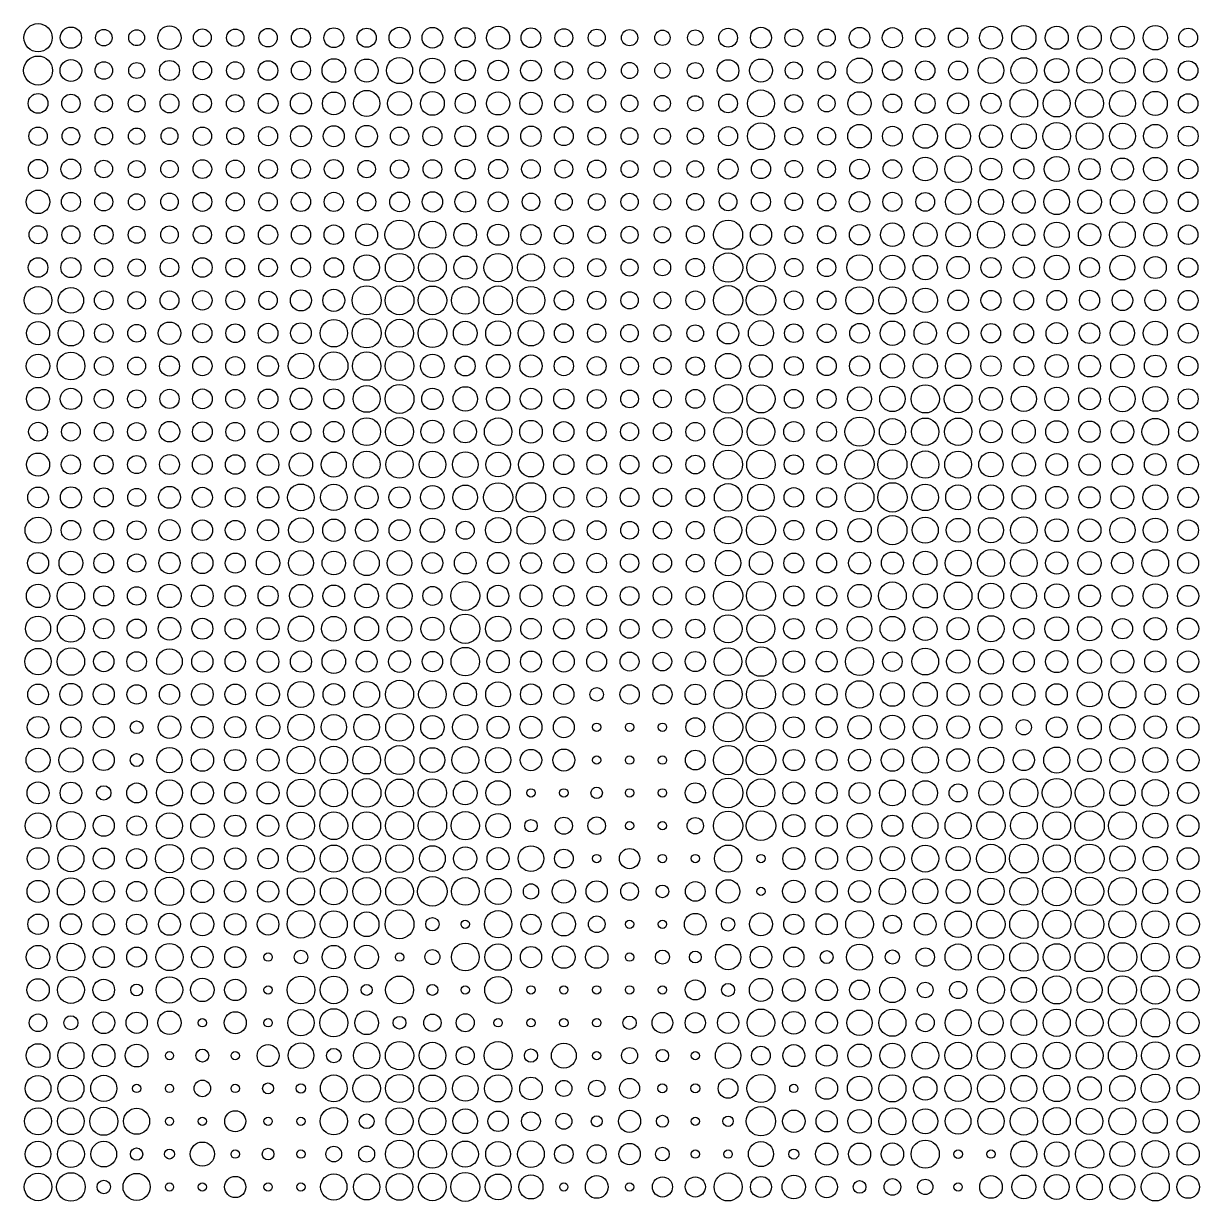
# Model space of a CAD drawing. Header units: millimetres. Extents: x 0 to 15650, y 0 to 8040.
# Drawn here: x 9771 to 11757, y 4051 to 6040 of the extents above; entities that cross this region are included whole.
import ezdxf

# ---------------------------------------------------------------- set-up
doc = ezdxf.new("R2010")
doc.units = ezdxf.units.MM
doc.layers.add('Default', color=7, linetype='Continuous', true_color=0x000000)

msp = doc.modelspace()

# ---------------------------------------------------------------- linework, layer by layer
at = {"layer": 'Default', "color": 0}
for centre, radius in [((9795.1, 6016.1), 23.9), ((9850.6, 6016.1), 17.9), ((9906.1, 6016.1), 13.9), ((9961.6, 6016.1), 13.4), ((10017.1, 6016.1), 19.8), ((10072.6, 6016.1), 15), ((10128.1, 6016.1), 14.6), ((10183.6, 6016.1), 15.6), ((10239.1, 6016.1), 16.1), ((10294.6, 6016.1), 16.7), ((10350.1, 6016.1), 16.1), ((10405.6, 6016.1), 17.7), ((10461.1, 6016.1), 17.5), ((10516.6, 6016.1), 16.8), ((10572.1, 6016.1), 19.4), ((10627.6, 6016.1), 16.7), ((10683.1, 6016.1), 15.2), ((10738.6, 6016.1), 14.4), ((10794.1, 6016.1), 13.7), ((10849.6, 6016.1), 12.9), ((10905.1, 6016.1), 13.1), ((10960.5, 6016.1), 15.9), ((11016, 6016.1), 17.7), ((11071.5, 6016.1), 15), ((11127, 6016.1), 14.6), ((11182.5, 6016.1), 17.4), ((11238, 6016.1), 17), ((11293.5, 6016.1), 16), ((11349, 6016.1), 16.3), ((11404.5, 6016.1), 19.4), ((11460, 6016.1), 20.5), ((11515.5, 6016.1), 19.5), ((11571, 6016.1), 19.8), ((11626.5, 6016.1), 19.6), ((11682, 6016.1), 20.6), ((11737.5, 6016.1), 16), ((9795.1, 5960.7), 24.5), ((9850.6, 5960.7), 18.4), ((9906.1, 5960.7), 14.8), ((9961.6, 5960.7), 13.4), ((10017.1, 5960.7), 16.9), ((10072.6, 5960.7), 15.5), ((10128.1, 5960.7), 14.7), ((10183.6, 5960.7), 16.5), ((10239.1, 5960.7), 16), ((10294.6, 5960.7), 19.9), ((10350.1, 5960.7), 19.4), ((10405.6, 5960.7), 22.1), ((10461.1, 5960.7), 21), ((10516.6, 5960.7), 17.1), ((10572.1, 5960.7), 17.3), ((10627.6, 5960.7), 17.5), ((10683.1, 5960.7), 15.1), ((10738.6, 5960.7), 14.6), ((10794.1, 5960.7), 13.7), ((10849.6, 5960.7), 12.9), ((10905.1, 5960.7), 13.5), ((10960.5, 5960.7), 18.2), ((11016, 5960.7), 19.4), ((11071.5, 5960.7), 14.6), ((11127, 5960.7), 14.7), ((11182.5, 5960.7), 21.1), ((11238, 5960.7), 16.5), ((11293.5, 5960.7), 16.3), ((11349, 5960.7), 16), ((11404.5, 5960.7), 21.8), ((11460, 5960.7), 21.7), ((11515.5, 5960.7), 20.4), ((11571, 5960.7), 21.3), ((11626.5, 5960.7), 21.4), ((11682, 5960.7), 19.5), ((11737.5, 5960.7), 16.4), ((11016, 5905.2), 22.7), ((11460, 5905.2), 23.3), ((11515.5, 5905.2), 22.9), ((11571, 5905.2), 23.5), ((9795.1, 5905.2), 16.7), ((9850.6, 5905.2), 15.6), ((9906.1, 5905.2), 14.6), ((9961.6, 5905.2), 14.3), ((10017.1, 5905.2), 16), ((10072.6, 5905.2), 15.4), ((10128.1, 5905.2), 14.8), ((10183.6, 5905.2), 16.8), ((10239.1, 5905.2), 17.8), ((10294.6, 5905.2), 19.2), ((10350.1, 5905.2), 22), ((10405.6, 5905.2), 20.1), ((10461.1, 5905.2), 20.1), ((10516.6, 5905.2), 17), ((10572.1, 5905.2), 19.6), ((10627.6, 5905.2), 18.9), ((10683.1, 5905.2), 15.4), ((10738.6, 5905.2), 15), ((10794.1, 5905.2), 14.1), ((10849.6, 5905.2), 13.4), ((10905.1, 5905.2), 13), ((10960.5, 5905.2), 15.8), ((11071.5, 5905.2), 15), ((11127, 5905.2), 14.3), ((11182.5, 5905.2), 19.7), ((11238, 5905.2), 15.8), ((11293.5, 5905.2), 16.7), ((11349, 5905.2), 17.7), ((11404.5, 5905.2), 17), ((11626.5, 5905.2), 21.9), ((11682, 5905.2), 20.3), ((11737.5, 5905.2), 16.4), ((10350.1, 5849.8), 18.2), ((11016, 5849.8), 22.7), ((11182.5, 5849.8), 19.9), ((11293.5, 5849.8), 20.4), ((11349, 5849.8), 21), ((11404.5, 5849.8), 19.2), ((11460, 5849.8), 21), ((11515.5, 5849.8), 23.2), ((11571, 5849.8), 22.6), ((11626.5, 5849.8), 21.9), ((11682, 5849.8), 20), ((9795.1, 5849.8), 15.5), ((9850.6, 5849.8), 14.8), ((9906.1, 5849.8), 14.8), ((9961.6, 5849.8), 13.8), ((10017.1, 5849.8), 14.2), ((10072.6, 5849.8), 15.5), ((10128.1, 5849.8), 14.4), ((10183.6, 5849.8), 16.1), ((10239.1, 5849.8), 17.7), ((10294.6, 5849.8), 17.7), ((10405.6, 5849.8), 15.5), ((10461.1, 5849.8), 16.1), ((10516.6, 5849.8), 17.5), ((10572.1, 5849.8), 17.2), ((10627.6, 5849.8), 17.2), ((10683.1, 5849.8), 15.9), ((10738.6, 5849.8), 14.9), ((10794.1, 5849.8), 14.2), ((10849.6, 5849.8), 13.5), ((10905.1, 5849.8), 13.6), ((10960.5, 5849.8), 16.1), ((11071.5, 5849.8), 15), ((11127, 5849.8), 15), ((11238, 5849.8), 16.7), ((11737.5, 5849.8), 16.9), ((9795.1, 5794.3), 16.2), ((9850.6, 5794.3), 16.8), ((9906.1, 5794.3), 14.8), ((9961.6, 5794.3), 14.3), ((10017.1, 5794.3), 14.7), ((10072.6, 5794.3), 15.8), ((10128.1, 5794.3), 15.2), ((10183.6, 5794.3), 15.9), ((10239.1, 5794.3), 15.9), ((10294.6, 5794.3), 16), ((10350.1, 5794.3), 14.7), ((10405.6, 5794.3), 15.5), ((10461.1, 5794.3), 15.8), ((10516.6, 5794.3), 16.6), ((10572.1, 5794.3), 16.2), ((10627.6, 5794.3), 15.8), ((10683.1, 5794.3), 15.1), ((10738.6, 5794.3), 15.3), ((10794.1, 5794.3), 14.3), ((10849.6, 5794.3), 13.9), ((10905.1, 5794.3), 14), ((10960.5, 5794.3), 16.8), ((11016, 5794.3), 16.2), ((11071.5, 5794.3), 14.7), ((11127, 5794.3), 14.8), ((11182.5, 5794.3), 16.6), ((11238, 5794.3), 15.7), ((11293.5, 5794.3), 20), ((11349, 5794.3), 22.5), ((11404.5, 5794.3), 18.4), ((11460, 5794.3), 17), ((11515.5, 5794.3), 21.1), ((11571, 5794.3), 17.9), ((11626.5, 5794.3), 18.5), ((11682, 5794.3), 19.7), ((11737.5, 5794.3), 16.5), ((9795.1, 5738.9), 19.9), ((9850.6, 5738.9), 16.1), ((9906.1, 5738.9), 15.3), ((9961.6, 5738.9), 13.8), ((10017.1, 5738.9), 14.8), ((10072.6, 5738.9), 16), ((10128.1, 5738.9), 15.3), ((10183.6, 5738.9), 15.4), ((10239.1, 5738.9), 16.3), ((10294.6, 5738.9), 16.2), ((10350.1, 5738.9), 15.3), ((10405.6, 5738.9), 16.6), ((10461.1, 5738.9), 17.2), ((10516.6, 5738.9), 17.4), ((10572.1, 5738.9), 16.7), ((10627.6, 5738.9), 14.8), ((10683.1, 5738.9), 14.3), ((10738.6, 5738.9), 14.1), ((10794.1, 5738.9), 14.6), ((10849.6, 5738.9), 14), ((10905.1, 5738.9), 14.3), ((10960.5, 5738.9), 15), ((11016, 5738.9), 16.1), ((11071.5, 5738.9), 14.8), ((11127, 5738.9), 15.2), ((11182.5, 5738.9), 17.3), ((11238, 5738.9), 16.2), ((11293.5, 5738.9), 15.8), ((11349, 5738.9), 21.3), ((11404.5, 5738.9), 21.1), ((11460, 5738.9), 19.2), ((11515.5, 5738.9), 21.5), ((11571, 5738.9), 19.9), ((11626.5, 5738.9), 20.3), ((11682, 5738.9), 19.3), ((11737.5, 5738.9), 16.5), ((9795.1, 5683.4), 15.2), ((9850.6, 5683.4), 15.3), ((9906.1, 5683.4), 15.7), ((9961.6, 5683.4), 14.3), ((10017.1, 5683.4), 14.8), ((10072.6, 5683.4), 15.3), ((10128.1, 5683.4), 15), ((10183.6, 5683.4), 16.3), ((10239.1, 5683.4), 16.2), ((10294.6, 5683.4), 16.5), ((10350.1, 5683.4), 18.5), ((10405.6, 5683.4), 24.6), ((10461.1, 5683.4), 22.7), ((10516.6, 5683.4), 19.1), ((10572.1, 5683.4), 17.8), ((10627.6, 5683.4), 17.1), ((10683.1, 5683.4), 15.9), ((10738.6, 5683.4), 14.7), ((10794.1, 5683.4), 14.3), ((10849.6, 5683.4), 13.8), ((10905.1, 5683.4), 15.1), ((10960.5, 5683.4), 24.6), ((11016, 5683.4), 17.9), ((11071.5, 5683.4), 15), ((11127, 5683.4), 15.3), ((11182.5, 5683.4), 17.2), ((11238, 5683.4), 19.9), ((11293.5, 5683.4), 19.9), ((11349, 5683.4), 20.5), ((11404.5, 5683.4), 22.7), ((11460, 5683.4), 18.4), ((11515.5, 5683.4), 21.3), ((11571, 5683.4), 18.8), ((11626.5, 5683.4), 21.7), ((11682, 5683.4), 19.3), ((11737.5, 5683.4), 16.5), ((10350.1, 5628), 21.6), ((10405.6, 5628), 23.9), ((10461.1, 5628), 23.5), ((10572.1, 5628), 23.9), ((10627.6, 5628), 22.9), ((10960.5, 5628), 24.7), ((11016, 5628), 23.9), ((11182.5, 5628), 21.6), ((11626.5, 5628), 21), ((9795.1, 5628), 16.5), ((9850.6, 5628), 17), ((9906.1, 5628), 15.3), ((9961.6, 5628), 14.6), ((10017.1, 5628), 15.6), ((10072.6, 5628), 16.5), ((10128.1, 5628), 15.8), ((10183.6, 5628), 15.7), ((10239.1, 5628), 16), ((10294.6, 5628), 16.5), ((10516.6, 5628), 19.4), ((10683.1, 5628), 16.2), ((10738.6, 5628), 15.2), ((10794.1, 5628), 14.4), ((10849.6, 5628), 13.9), ((10905.1, 5628), 15.5), ((11071.5, 5628), 15.5), ((11127, 5628), 15.3), ((11238, 5628), 20.8), ((11293.5, 5628), 20.6), ((11349, 5628), 18.8), ((11404.5, 5628), 17), ((11460, 5628), 17.9), ((11515.5, 5628), 20.9), ((11571, 5628), 16.7), ((11682, 5628), 18.6), ((11737.5, 5628), 16.4), ((9795.1, 5572.6), 23.2), ((9850.6, 5572.6), 21.5), ((10239.1, 5572.6), 17.8), ((10294.6, 5572.6), 18.6), ((10350.1, 5572.6), 24.6), ((10405.6, 5572.6), 24.4), ((10461.1, 5572.6), 24.2), ((10516.6, 5572.6), 23.2), ((10572.1, 5572.6), 24.4), ((10627.6, 5572.6), 23.5), ((10960.5, 5572.6), 24.8), ((11016, 5572.6), 24.9), ((11182.5, 5572.6), 23), ((11238, 5572.6), 23), ((11293.5, 5572.6), 20.6), ((11349, 5572.6), 17.3), ((11404.5, 5572.6), 16.9), ((11515.5, 5572.6), 16.7), ((11571, 5572.6), 17), ((11626.5, 5572.6), 17.4), ((11682, 5572.6), 17.4), ((9906.1, 5572.6), 15.8), ((9961.6, 5572.6), 14.8), ((10017.1, 5572.6), 15.9), ((10072.6, 5572.6), 16.4), ((10128.1, 5572.6), 15.8), ((10183.6, 5572.6), 15.5), ((10683.1, 5572.6), 16.2), ((10738.6, 5572.6), 15.3), ((10794.1, 5572.6), 14.6), ((10849.6, 5572.6), 14.2), ((10905.1, 5572.6), 15.8), ((11071.5, 5572.6), 15.8), ((11127, 5572.6), 15.6), ((11460, 5572.6), 16.5), ((11737.5, 5572.6), 16.7), ((9795.1, 5517.1), 19.5), ((9850.6, 5517.1), 21.5), ((9906.1, 5517.1), 15.6), ((9961.6, 5517.1), 14.9), ((10017.1, 5517.1), 18.9), ((10072.6, 5517.1), 16.2), ((10128.1, 5517.1), 15.8), ((10183.6, 5517.1), 16.7), ((10239.1, 5517.1), 17.5), ((10294.6, 5517.1), 23.2), ((10350.1, 5517.1), 24.7), ((10405.6, 5517.1), 23.5), ((10461.1, 5517.1), 24.2), ((10516.6, 5517.1), 20.1), ((10572.1, 5517.1), 21), ((10627.6, 5517.1), 21.5), ((10683.1, 5517.1), 15.9), ((10738.6, 5517.1), 15.4), ((10794.1, 5517.1), 14.8), ((10849.6, 5517.1), 14.4), ((10905.1, 5517.1), 14.1), ((10960.5, 5517.1), 18.1), ((11016, 5517.1), 21.2), ((11071.5, 5517.1), 15.7), ((11127, 5517.1), 15.8), ((11182.5, 5517.1), 16.6), ((11238, 5517.1), 20.6), ((11293.5, 5517.1), 19), ((11349, 5517.1), 17.7), ((11404.5, 5517.1), 16.3), ((11460, 5517.1), 16.4), ((11515.5, 5517.1), 18), ((11571, 5517.1), 17.4), ((11626.5, 5517.1), 20.5), ((11682, 5517.1), 20.3), ((11737.5, 5517.1), 16.7), ((9795.1, 5461.7), 19.8), ((9850.6, 5461.7), 23.4), ((9906.1, 5461.7), 15.8), ((9961.6, 5461.7), 15), ((10017.1, 5461.7), 16.9), ((10072.6, 5461.7), 16.3), ((10128.1, 5461.7), 15.9), ((10183.6, 5461.7), 17.4), ((10239.1, 5461.7), 21.5), ((10294.6, 5461.7), 23.9), ((10350.1, 5461.7), 24.1), ((10405.6, 5461.7), 24.3), ((10461.1, 5461.7), 20), ((10516.6, 5461.7), 16.8), ((10572.1, 5461.7), 19.6), ((10627.6, 5461.7), 18.9), ((10683.1, 5461.7), 16.3), ((10738.6, 5461.7), 15.9), ((10794.1, 5461.7), 15), ((10849.6, 5461.7), 14.6), ((10905.1, 5461.7), 15.5), ((10960.5, 5461.7), 21.3), ((11016, 5461.7), 19.1), ((11071.5, 5461.7), 16), ((11127, 5461.7), 16.2), ((11182.5, 5461.7), 17), ((11238, 5461.7), 20.3), ((11293.5, 5461.7), 20.4), ((11349, 5461.7), 21.3), ((11404.5, 5461.7), 17.2), ((11460, 5461.7), 16.6), ((11515.5, 5461.7), 19.4), ((11571, 5461.7), 18.4), ((11626.5, 5461.7), 19.8), ((11682, 5461.7), 18.4), ((11737.5, 5461.7), 16.5), ((10405.6, 5406.2), 24.4), ((10960.5, 5406.2), 24.2), ((9795.1, 5406.2), 19.4), ((9850.6, 5406.2), 18), ((9906.1, 5406.2), 16), ((9961.6, 5406.2), 15.2), ((10017.1, 5406.2), 16.2), ((10072.6, 5406.2), 16.7), ((10128.1, 5406.2), 16), ((10183.6, 5406.2), 16.6), ((10239.1, 5406.2), 18.2), ((10294.6, 5406.2), 17), ((10350.1, 5406.2), 22.7), ((10461.1, 5406.2), 18.1), ((10516.6, 5406.2), 20.6), ((10572.1, 5406.2), 19.4), ((10627.6, 5406.2), 18), ((10683.1, 5406.2), 17), ((10738.6, 5406.2), 15.8), ((10794.1, 5406.2), 15), ((10849.6, 5406.2), 14.9), ((10905.1, 5406.2), 15.9), ((11016, 5406.2), 23.8), ((11071.5, 5406.2), 15.9), ((11127, 5406.2), 16), ((11182.5, 5406.2), 20.1), ((11238, 5406.2), 21.5), ((11293.5, 5406.2), 23.8), ((11349, 5406.2), 23.4), ((11404.5, 5406.2), 19.5), ((11460, 5406.2), 21.2), ((11515.5, 5406.2), 19.8), ((11571, 5406.2), 18.4), ((11626.5, 5406.2), 21.6), ((11682, 5406.2), 21), ((11737.5, 5406.2), 16.9), ((10350.1, 5350.8), 23.4), ((10405.6, 5350.8), 23.7), ((10572.1, 5350.8), 23.2), ((10960.5, 5350.8), 23.8), ((11016, 5350.8), 23.2), ((11182.5, 5350.8), 24.6), ((11238, 5350.8), 22), ((11293.5, 5350.8), 23.1), ((11349, 5350.8), 23.1), ((11682, 5350.8), 22.5), ((9795.1, 5350.8), 15.9), ((9850.6, 5350.8), 15.8), ((9906.1, 5350.8), 15.8), ((9961.6, 5350.8), 15.3), ((10017.1, 5350.8), 17.3), ((10072.6, 5350.8), 16.7), ((10128.1, 5350.8), 15.8), ((10183.6, 5350.8), 17.2), ((10239.1, 5350.8), 16.8), ((10294.6, 5350.8), 17.4), ((10461.1, 5350.8), 19.3), ((10516.6, 5350.8), 18.9), ((10627.6, 5350.8), 19.1), ((10683.1, 5350.8), 17), ((10738.6, 5350.8), 16), ((10794.1, 5350.8), 15.3), ((10849.6, 5350.8), 15.2), ((10905.1, 5350.8), 15.8), ((11071.5, 5350.8), 17.1), ((11127, 5350.8), 16.6), ((11404.5, 5350.8), 18.7), ((11460, 5350.8), 19.4), ((11515.5, 5350.8), 18.6), ((11571, 5350.8), 17.9), ((11626.5, 5350.8), 19), ((11737.5, 5350.8), 16.2), ((9795.1, 5295.3), 19.5), ((9850.6, 5295.3), 16.2), ((9906.1, 5295.3), 15.8), ((10017.1, 5295.3), 16.8), ((10072.6, 5295.3), 16.8), ((10128.1, 5295.3), 16.5), ((10183.6, 5295.3), 18.2), ((10239.1, 5295.3), 19.7), ((10294.6, 5295.3), 21.1), ((10350.1, 5295.3), 22.7), ((10405.6, 5295.3), 23), ((10461.1, 5295.3), 22.5), ((10516.6, 5295.3), 21.6), ((10572.1, 5295.3), 20.8), ((10627.6, 5295.3), 20.9), ((10683.1, 5295.3), 17), ((10738.6, 5295.3), 16.7), ((10794.1, 5295.3), 15.7), ((10905.1, 5295.3), 15.8), ((10960.5, 5295.3), 24.4), ((11016, 5295.3), 24.1), ((11071.5, 5295.3), 16.3), ((11127, 5295.3), 16.5), ((11182.5, 5295.3), 24.6), ((11238, 5295.3), 24.6), ((11293.5, 5295.3), 23), ((11349, 5295.3), 22.7), ((11404.5, 5295.3), 20.7), ((11460, 5295.3), 19.7), ((11515.5, 5295.3), 18.4), ((11571, 5295.3), 18), ((11626.5, 5295.3), 17.4), ((11682, 5295.3), 18.4), ((11737.5, 5295.3), 17.4), ((9961.6, 5295.3), 15.3), ((10849.6, 5295.3), 15.1), ((9795.1, 5239.9), 17.4), ((9850.6, 5239.9), 17.8), ((9906.1, 5239.9), 16.1), ((9961.6, 5239.9), 15.1), ((10017.1, 5239.9), 18.5), ((10072.6, 5239.9), 17), ((10128.1, 5239.9), 16.5), ((10183.6, 5239.9), 17.9), ((10239.1, 5239.9), 22.5), ((10294.6, 5239.9), 22.3), ((10350.1, 5239.9), 19.3), ((10405.6, 5239.9), 17.8), ((10461.1, 5239.9), 20), ((10516.6, 5239.9), 20.8), ((10572.1, 5239.9), 24.6), ((10627.6, 5239.9), 24.8), ((10683.1, 5239.9), 17.1), ((10738.6, 5239.9), 16.5), ((10794.1, 5239.9), 15.7), ((10849.6, 5239.9), 15.5), ((10905.1, 5239.9), 15.5), ((10960.5, 5239.9), 23.2), ((11016, 5239.9), 22.4), ((11071.5, 5239.9), 16.5), ((11127, 5239.9), 16.7), ((11182.5, 5239.9), 24.4), ((11238, 5239.9), 24.8), ((11293.5, 5239.9), 22.4), ((11349, 5239.9), 21), ((11404.5, 5239.9), 20.9), ((11460, 5239.9), 19.9), ((11515.5, 5239.9), 18.6), ((11571, 5239.9), 17.9), ((11626.5, 5239.9), 19.2), ((11682, 5239.9), 20.9), ((11737.5, 5239.9), 17.2), ((9795.1, 5184.4), 22), ((9850.6, 5184.4), 16.5), ((9906.1, 5184.4), 16.5), ((9961.6, 5184.4), 15.9), ((10017.1, 5184.4), 17.9), ((10072.6, 5184.4), 17.3), ((10128.1, 5184.4), 16.7), ((10183.6, 5184.4), 17.7), ((10239.1, 5184.4), 20.8), ((10294.6, 5184.4), 18.8), ((10350.1, 5184.4), 18.8), ((10405.6, 5184.4), 17.7), ((10461.1, 5184.4), 20.4), ((10516.6, 5184.4), 15.2), ((10572.1, 5184.4), 21.3), ((10627.6, 5184.4), 23.6), ((10683.1, 5184.4), 17.4), ((10738.6, 5184.4), 16), ((10794.1, 5184.4), 15), ((10849.6, 5184.4), 15.1), ((10905.1, 5184.4), 14.9), ((10960.5, 5184.4), 23), ((11016, 5184.4), 24.4), ((11071.5, 5184.4), 16.7), ((11127, 5184.4), 16.8), ((11182.5, 5184.4), 19.8), ((11238, 5184.4), 24.6), ((11293.5, 5184.4), 22), ((11349, 5184.4), 20), ((11404.5, 5184.4), 21.2), ((11460, 5184.4), 22.5), ((11515.5, 5184.4), 19.3), ((11571, 5184.4), 19.2), ((11626.5, 5184.4), 21.3), ((11682, 5184.4), 20.5), ((11737.5, 5184.4), 17.5), ((9795.1, 5129), 17.8), ((9850.6, 5129), 20.1), ((9906.1, 5129), 16.7), ((9961.6, 5129), 15.3), ((10017.1, 5129), 18), ((10072.6, 5129), 17.8), ((10128.1, 5129), 16.9), ((10183.6, 5129), 19.8), ((10239.1, 5129), 21), ((10294.6, 5129), 19.8), ((10350.1, 5129), 21.3), ((10405.6, 5129), 20.9), ((10461.1, 5129), 17.6), ((10516.6, 5129), 18.4), ((10572.1, 5129), 17.9), ((10627.6, 5129), 17.5), ((10683.1, 5129), 16.7), ((10738.6, 5129), 16.5), ((10794.1, 5129), 15.5), ((10849.6, 5129), 15.5), ((10905.1, 5129), 14.9), ((10960.5, 5129), 21.4), ((11016, 5129), 19.6), ((11071.5, 5129), 16.8), ((11127, 5129), 16.8), ((11182.5, 5129), 18.4), ((11238, 5129), 18.6), ((11293.5, 5129), 19.8), ((11349, 5129), 21.8), ((11404.5, 5129), 22.7), ((11460, 5129), 22.6), ((11515.5, 5129), 18.7), ((11571, 5129), 19.6), ((11626.5, 5129), 18.2), ((11682, 5129), 22.5), ((11737.5, 5129), 17.7), ((9795.1, 5073.5), 19.7), ((9850.6, 5073.5), 23.2), ((10017.1, 5073.5), 19.8), ((10239.1, 5073.5), 19.4), ((10350.1, 5073.5), 20), ((10405.6, 5073.5), 21.1), ((10516.6, 5073.5), 24.4), ((10627.6, 5073.5), 18.5), ((10960.5, 5073.5), 24.7), ((11016, 5073.5), 24.4), ((11182.5, 5073.5), 19.5), ((11238, 5073.5), 23.5), ((11293.5, 5073.5), 20.3), ((11349, 5073.5), 23.4), ((11404.5, 5073.5), 21.3), ((11460, 5073.5), 21.3), ((11515.5, 5073.5), 20.2), ((11682, 5073.5), 20.5), ((9906.1, 5073.5), 17), ((9961.6, 5073.5), 15.5), ((10072.6, 5073.5), 18.3), ((10128.1, 5073.5), 17.2), ((10183.6, 5073.5), 17), ((10294.6, 5073.5), 18.3), ((10461.1, 5073.5), 16), ((10572.1, 5073.5), 18.1), ((10683.1, 5073.5), 17.4), ((10738.6, 5073.5), 16.4), ((10794.1, 5073.5), 15.8), ((10849.6, 5073.5), 15.6), ((10905.1, 5073.5), 15.6), ((11071.5, 5073.5), 17), ((11127, 5073.5), 16.9), ((11571, 5073.5), 18.4), ((11626.5, 5073.5), 17.5), ((11737.5, 5073.5), 17.8), ((9795.1, 5018.1), 21.3), ((9850.6, 5018.1), 22.9), ((9906.1, 5018.1), 17.1), ((9961.6, 5018.1), 16.2), ((10017.1, 5018.1), 19.1), ((10072.6, 5018.1), 17.7), ((10128.1, 5018.1), 17.2), ((10183.6, 5018.1), 18.5), ((10239.1, 5018.1), 21.4), ((10294.6, 5018.1), 20.8), ((10350.1, 5018.1), 20.2), ((10405.6, 5018.1), 20.9), ((10461.1, 5018.1), 19.6), ((10516.6, 5018.1), 24.7), ((10572.1, 5018.1), 21.3), ((10627.6, 5018.1), 17.4), ((10683.1, 5018.1), 17.3), ((10738.6, 5018.1), 16.7), ((10794.1, 5018.1), 16.1), ((10849.6, 5018.1), 15.7), ((10905.1, 5018.1), 16), ((10960.5, 5018.1), 23.6), ((11016, 5018.1), 23.6), ((11071.5, 5018.1), 17.3), ((11127, 5018.1), 17.1), ((11182.5, 5018.1), 20.8), ((11238, 5018.1), 20.8), ((11293.5, 5018.1), 19.9), ((11349, 5018.1), 18.7), ((11404.5, 5018.1), 22), ((11460, 5018.1), 17.4), ((11515.5, 5018.1), 20.1), ((11571, 5018.1), 20.3), ((11626.5, 5018.1), 17.1), ((11682, 5018.1), 18.9), ((11737.5, 5018.1), 18), ((9795.1, 4962.6), 22.3), ((9850.6, 4962.6), 23.2), ((9906.1, 4962.6), 17.1), ((9961.6, 4962.6), 16.6), ((10017.1, 4962.6), 21.6), ((10072.6, 4962.6), 17.9), ((10128.1, 4962.6), 17.1), ((10183.6, 4962.6), 18.2), ((10239.1, 4962.6), 17.9), ((10294.6, 4962.6), 19.9), ((10350.1, 4962.6), 17.7), ((10405.6, 4962.6), 18.4), ((10461.1, 4962.6), 17.2), ((10516.6, 4962.6), 24), ((10572.1, 4962.6), 18.9), ((10627.6, 4962.6), 17.7), ((10683.1, 4962.6), 17.7), ((10738.6, 4962.6), 16.8), ((10794.1, 4962.6), 16), ((10849.6, 4962.6), 15.7), ((10905.1, 4962.6), 17), ((10960.5, 4962.6), 23.4), ((11016, 4962.6), 24.9), ((11071.5, 4962.6), 18.2), ((11127, 4962.6), 17.6), ((11182.5, 4962.6), 23.6), ((11238, 4962.6), 16.5), ((11293.5, 4962.6), 22.6), ((11349, 4962.6), 19.5), ((11404.5, 4962.6), 21), ((11460, 4962.6), 17.6), ((11515.5, 4962.6), 18.7), ((11571, 4962.6), 20), ((11626.5, 4962.6), 19.3), ((11682, 4962.6), 17.9), ((11737.5, 4962.6), 18), ((9795.1, 4907.2), 17.5), ((9850.6, 4907.2), 18.6), ((9906.1, 4907.2), 17.7), ((9961.6, 4907.2), 16.3), ((10017.1, 4907.2), 17), ((10072.6, 4907.2), 18.3), ((10128.1, 4907.2), 17.4), ((10183.6, 4907.2), 19.3), ((10239.1, 4907.2), 21.9), ((10294.6, 4907.2), 18.2), ((10350.1, 4907.2), 21.9), ((10405.6, 4907.2), 23.8), ((10461.1, 4907.2), 23.2), ((10516.6, 4907.2), 19.1), ((10572.1, 4907.2), 21), ((10627.6, 4907.2), 17.7), ((10683.1, 4907.2), 17), ((10738.6, 4907.2), 11.4), ((10794.1, 4907.2), 16.3), ((10849.6, 4907.2), 16.2), ((10905.1, 4907.2), 17.3), ((10960.5, 4907.2), 23.7), ((11016, 4907.2), 24.6), ((11071.5, 4907.2), 18.1), ((11127, 4907.2), 17.8), ((11182.5, 4907.2), 23.1), ((11238, 4907.2), 20.1), ((11293.5, 4907.2), 20.3), ((11349, 4907.2), 18.6), ((11404.5, 4907.2), 18.5), ((11460, 4907.2), 18.8), ((11515.5, 4907.2), 17.9), ((11571, 4907.2), 21), ((11626.5, 4907.2), 22.9), ((11682, 4907.2), 17.3), ((11737.5, 4907.2), 17.6), ((10239.1, 4851.7), 22.1), ((10350.1, 4851.7), 21.8), ((10405.6, 4851.7), 23.4), ((10960.5, 4851.7), 24.7), ((11016, 4851.7), 24.7), ((9795.1, 4851.7), 18.2), ((9850.6, 4851.7), 17.3), ((9906.1, 4851.7), 17.7), ((9961.6, 4851.7), 10.8), ((10017.1, 4851.7), 19), ((10072.6, 4851.7), 18.3), ((10128.1, 4851.7), 17.9), ((10183.6, 4851.7), 19.6), ((10294.6, 4851.7), 21.5), ((10461.1, 4851.7), 19.8), ((10516.6, 4851.7), 21.3), ((10572.1, 4851.7), 18.6), ((10627.6, 4851.7), 18.6), ((10683.1, 4851.7), 17.7), ((10738.6, 4851.7), 7), ((10794.1, 4851.7), 7), ((10849.6, 4851.7), 7), ((10905.1, 4851.7), 16), ((11071.5, 4851.7), 17.6), ((11127, 4851.7), 17.7), ((11182.5, 4851.7), 19.8), ((11238, 4851.7), 20.5), ((11293.5, 4851.7), 20.2), ((11349, 4851.7), 19.1), ((11404.5, 4851.7), 18.6), ((11460, 4851.7), 12.9), ((11515.5, 4851.7), 17.5), ((11571, 4851.7), 19.8), ((11626.5, 4851.7), 21.3), ((11682, 4851.7), 19), ((11737.5, 4851.7), 18.2), ((9795.1, 4796.3), 20.2), ((9850.6, 4796.3), 20.4), ((9906.1, 4796.3), 17.7), ((10017.1, 4796.3), 21.3), ((10072.6, 4796.3), 19), ((10128.1, 4796.3), 17.9), ((10183.6, 4796.3), 18.5), ((10239.1, 4796.3), 23.2), ((10294.6, 4796.3), 23.2), ((10350.1, 4796.3), 23.5), ((10405.6, 4796.3), 24.4), ((10461.1, 4796.3), 20.9), ((10516.6, 4796.3), 22.7), ((10572.1, 4796.3), 21.3), ((10627.6, 4796.3), 18.1), ((10683.1, 4796.3), 18.6), ((10960.5, 4796.3), 24.8), ((11016, 4796.3), 24.9), ((11071.5, 4796.3), 17.9), ((11127, 4796.3), 17.7), ((11182.5, 4796.3), 18.4), ((11238, 4796.3), 18.9), ((11293.5, 4796.3), 22.2), ((11349, 4796.3), 19.1), ((11404.5, 4796.3), 21.6), ((11460, 4796.3), 17.9), ((11515.5, 4796.3), 22), ((11571, 4796.3), 19.6), ((11626.5, 4796.3), 21), ((11682, 4796.3), 21), ((11737.5, 4796.3), 18.4), ((9961.6, 4796.3), 10.9), ((10738.6, 4796.3), 7), ((10794.1, 4796.3), 7.14), ((10849.6, 4796.3), 7.07), ((10905.1, 4796.3), 16.7), ((9795.1, 4740.8), 18.5), ((9850.6, 4740.8), 18.2), ((9961.6, 4740.8), 16.8), ((10017.1, 4740.8), 22), ((10072.6, 4740.8), 18.6), ((10128.1, 4740.8), 17.8), ((10183.6, 4740.8), 18.6), ((10239.1, 4740.8), 23.2), ((10294.6, 4740.8), 23.3), ((10350.1, 4740.8), 24.2), ((10405.6, 4740.8), 23.5), ((10461.1, 4740.8), 23.8), ((10516.6, 4740.8), 20), ((10572.1, 4740.8), 20.6), ((10905.1, 4740.8), 17), ((10960.5, 4740.8), 25), ((11016, 4740.8), 23.6), ((11071.5, 4740.8), 18.6), ((11127, 4740.8), 17.8), ((11182.5, 4740.8), 17.6), ((11238, 4740.8), 21.8), ((11293.5, 4740.8), 20.6), ((11349, 4740.8), 15.3), ((11404.5, 4740.8), 20.4), ((11460, 4740.8), 23.6), ((11515.5, 4740.8), 24.5), ((11571, 4740.8), 24.1), ((11626.5, 4740.8), 21.4), ((11682, 4740.8), 22.4), ((11737.5, 4740.8), 17.8), ((9906.1, 4740.8), 12.1), ((10627.6, 4740.8), 7), ((10683.1, 4740.8), 7.07), ((10738.6, 4740.8), 9.68), ((10794.1, 4740.8), 7), ((10849.6, 4740.8), 7.07), ((9795.1, 4685.4), 21.5), ((9850.6, 4685.4), 23.9), ((9906.1, 4685.4), 17.8), ((9961.6, 4685.4), 16.5), ((10017.1, 4685.4), 21.8), ((10072.6, 4685.4), 19.7), ((10128.1, 4685.4), 17.9), ((10183.6, 4685.4), 18), ((10239.1, 4685.4), 23), ((10294.6, 4685.4), 23.5), ((10350.1, 4685.4), 23.6), ((10405.6, 4685.4), 23.8), ((10461.1, 4685.4), 24.1), ((10516.6, 4685.4), 23.9), ((10572.1, 4685.4), 20.5), ((10627.6, 4685.4), 10.5), ((10683.1, 4685.4), 14.4), ((10738.6, 4685.4), 14.8), ((10905.1, 4685.4), 13.8), ((10960.5, 4685.4), 24.8), ((11016, 4685.4), 24.9), ((11071.5, 4685.4), 18.8), ((11127, 4685.4), 17.9), ((11182.5, 4685.4), 20.8), ((11238, 4685.4), 17.9), ((11293.5, 4685.4), 21.5), ((11349, 4685.4), 22.1), ((11404.5, 4685.4), 23.7), ((11460, 4685.4), 22.7), ((11515.5, 4685.4), 23.5), ((11571, 4685.4), 24.9), ((11626.5, 4685.4), 23.4), ((11682, 4685.4), 21), ((11737.5, 4685.4), 18.3), ((10794.1, 4685.4), 7), ((10849.6, 4685.4), 7), ((11571, 4629.9), 24.5), ((9795.1, 4629.9), 18.4), ((9850.6, 4629.9), 22.1), ((9906.1, 4629.9), 17.7), ((9961.6, 4629.9), 16.9), ((10017.1, 4629.9), 23.8), ((10072.6, 4629.9), 18.4), ((10128.1, 4629.9), 18.1), ((10183.6, 4629.9), 17.2), ((10239.1, 4629.9), 22.7), ((10294.6, 4629.9), 22.9), ((10350.1, 4629.9), 23.2), ((10405.6, 4629.9), 23.2), ((10461.1, 4629.9), 21.8), ((10516.6, 4629.9), 19.6), ((10572.1, 4629.9), 18.7), ((10627.6, 4629.9), 21.7), ((10683.1, 4629.9), 15.8), ((10738.6, 4629.9), 7), ((10794.1, 4629.9), 17.1), ((10849.6, 4629.9), 7), ((10905.1, 4629.9), 7), ((10960.5, 4629.9), 22.9), ((11016, 4629.9), 7), ((11071.5, 4629.9), 18.6), ((11127, 4629.9), 18.5), ((11182.5, 4629.9), 20.8), ((11238, 4629.9), 20.4), ((11293.5, 4629.9), 22.7), ((11349, 4629.9), 20.3), ((11404.5, 4629.9), 24.2), ((11460, 4629.9), 24.3), ((11515.5, 4629.9), 23), ((11626.5, 4629.9), 21.3), ((11682, 4629.9), 20.6), ((11737.5, 4629.9), 18.3), ((9850.6, 4574.5), 22.9), ((10017.1, 4574.5), 23.9), ((10239.1, 4574.5), 22.9), ((10294.6, 4574.5), 22.7), ((10350.1, 4574.5), 23.3), ((10405.6, 4574.5), 23.4), ((10461.1, 4574.5), 24.9), ((10516.6, 4574.5), 23.3), ((10572.1, 4574.5), 22), ((11238, 4574.5), 22.2), ((11293.5, 4574.5), 21), ((11404.5, 4574.5), 22.3), ((11460, 4574.5), 23.4), ((11515.5, 4574.5), 24.2), ((11571, 4574.5), 23.9), ((11626.5, 4574.5), 23.4), ((11682, 4574.5), 20.8), ((9795.1, 4574.5), 18.6), ((9906.1, 4574.5), 17.9), ((9961.6, 4574.5), 17), ((10072.6, 4574.5), 19), ((10128.1, 4574.5), 17.9), ((10183.6, 4574.5), 17.9), ((10627.6, 4574.5), 12.9), ((10683.1, 4574.5), 19.6), ((10738.6, 4574.5), 17.9), ((10794.1, 4574.5), 15), ((10849.6, 4574.5), 10.7), ((10905.1, 4574.5), 16.6), ((10960.5, 4574.5), 19.8), ((11016, 4574.5), 7), ((11071.5, 4574.5), 18.9), ((11127, 4574.5), 17.9), ((11182.5, 4574.5), 18.4), ((11349, 4574.5), 20.1), ((11737.5, 4574.5), 18.9), ((9795.1, 4519), 17.2), ((9850.6, 4519), 17.8), ((9906.1, 4519), 18), ((9961.6, 4519), 17.1), ((10017.1, 4519), 18.6), ((10072.6, 4519), 19.4), ((10128.1, 4519), 18.2), ((10183.6, 4519), 18.2), ((10239.1, 4519), 23.3), ((10294.6, 4519), 22.8), ((10350.1, 4519), 20.8), ((10405.6, 4519), 24.4), ((10572.1, 4519), 23), ((10627.6, 4519), 17), ((10683.1, 4519), 19.8), ((10905.1, 4519), 18.4), ((11016, 4519), 19.3), ((11071.5, 4519), 17.1), ((11127, 4519), 17.9), ((11182.5, 4519), 23.4), ((11293.5, 4519), 18.4), ((11349, 4519), 22.3), ((11404.5, 4519), 23.7), ((11460, 4519), 23.9), ((11515.5, 4519), 23.8), ((11571, 4519), 24.2), ((11626.5, 4519), 22.7), ((11682, 4519), 22.7), ((11737.5, 4519), 18.9), ((10461.1, 4519), 11.3), ((10516.6, 4519), 7), ((10738.6, 4519), 14.1), ((10794.1, 4519), 7), ((10849.6, 4519), 7), ((10960.5, 4519), 11.4), ((11238, 4519), 15.3), ((9795.1, 4463.6), 19.8), ((9850.6, 4463.6), 23.3), ((9906.1, 4463.6), 17.8), ((9961.6, 4463.6), 16.8), ((10017.1, 4463.6), 22.9), ((10072.6, 4463.6), 18.2), ((10128.1, 4463.6), 17.7), ((10294.6, 4463.6), 19.7), ((10350.1, 4463.6), 19.9), ((10461.1, 4463.6), 12.6), ((10516.6, 4463.6), 23.4), ((10572.1, 4463.6), 22.3), ((10627.6, 4463.6), 17.9), ((10683.1, 4463.6), 19), ((10738.6, 4463.6), 19), ((10849.6, 4463.6), 11.9), ((10960.5, 4463.6), 21.4), ((11016, 4463.6), 18.3), ((11071.5, 4463.6), 17), ((11182.5, 4463.6), 21.9), ((11238, 4463.6), 12), ((11293.5, 4463.6), 15.5), ((11349, 4463.6), 22.1), ((11404.5, 4463.6), 21.3), ((11460, 4463.6), 23.9), ((11515.5, 4463.6), 22.6), ((11571, 4463.6), 24.6), ((11626.5, 4463.6), 24.3), ((11682, 4463.6), 23.5), ((11737.5, 4463.6), 18.9), ((10183.6, 4463.6), 7), ((10239.1, 4463.6), 11.4), ((10405.6, 4463.6), 7), ((10794.1, 4463.6), 7), ((10905.1, 4463.6), 10), ((11127, 4463.6), 10.9), ((9795.1, 4408.1), 18.9), ((9850.6, 4408.1), 22.7), ((9906.1, 4408.1), 18.2), ((9961.6, 4408.1), 10), ((10017.1, 4408.1), 22.3), ((10072.6, 4408.1), 19.8), ((10128.1, 4408.1), 18.1), ((10239.1, 4408.1), 23.4), ((10294.6, 4408.1), 23.2), ((10350.1, 4408.1), 9.19), ((10405.6, 4408.1), 23.5), ((10461.1, 4408.1), 9.26), ((10572.1, 4408.1), 22.7), ((10905.1, 4408.1), 16.9), ((10960.5, 4408.1), 11), ((11016, 4408.1), 19.6), ((11071.5, 4408.1), 19.1), ((11127, 4408.1), 18.1), ((11182.5, 4408.1), 16.7), ((11238, 4408.1), 21.4), ((11293.5, 4408.1), 13.1), ((11349, 4408.1), 14.5), ((11404.5, 4408.1), 22.7), ((11460, 4408.1), 21.2), ((11515.5, 4408.1), 23.7), ((11571, 4408.1), 21), ((11626.5, 4408.1), 23.8), ((11682, 4408.1), 23.8), ((11737.5, 4408.1), 18.6), ((10183.6, 4408.1), 7), ((10516.6, 4408.1), 7), ((10627.6, 4408.1), 7.07), ((10683.1, 4408.1), 7), ((10738.6, 4408.1), 7.07), ((10794.1, 4408.1), 7.07), ((10849.6, 4408.1), 7), ((10294.6, 4352.7), 23.7), ((11626.5, 4352.7), 23.4), ((11682, 4352.7), 24), ((9795.1, 4352.7), 14.8), ((9850.6, 4352.7), 11.9), ((9906.1, 4352.7), 18.4), ((9961.6, 4352.7), 17.9), ((10017.1, 4352.7), 19.8), ((10072.6, 4352.7), 7), ((10128.1, 4352.7), 18.6), ((10183.6, 4352.7), 7), ((10239.1, 4352.7), 22.1), ((10350.1, 4352.7), 20.1), ((10405.6, 4352.7), 10.8), ((10461.1, 4352.7), 14.7), ((10516.6, 4352.7), 15.3), ((10572.1, 4352.7), 7.07), ((10627.6, 4352.7), 7.07), ((10683.1, 4352.7), 7.07), ((10738.6, 4352.7), 7.14), ((10794.1, 4352.7), 11.3), ((10849.6, 4352.7), 17.4), ((10905.1, 4352.7), 17.1), ((10960.5, 4352.7), 17.9), ((11016, 4352.7), 23.2), ((11071.5, 4352.7), 19.1), ((11127, 4352.7), 18.1), ((11182.5, 4352.7), 21.4), ((11238, 4352.7), 22.9), ((11293.5, 4352.7), 15.1), ((11349, 4352.7), 22), ((11404.5, 4352.7), 20.6), ((11460, 4352.7), 21.6), ((11515.5, 4352.7), 23), ((11571, 4352.7), 22.7), ((11737.5, 4352.7), 18.5), ((9795.1, 4297.2), 20.1), ((9850.6, 4297.2), 22.1), ((9961.6, 4297.2), 19.1), ((10239.1, 4297.2), 21.5), ((10350.1, 4297.2), 22.2), ((10405.6, 4297.2), 23.9), ((10461.1, 4297.2), 22.5), ((10572.1, 4297.2), 23.7), ((10683.1, 4297.2), 21), ((10960.5, 4297.2), 21.5), ((11182.5, 4297.2), 19.5), ((11238, 4297.2), 21), ((11293.5, 4297.2), 22.7), ((11349, 4297.2), 22.5), ((11404.5, 4297.2), 23.4), ((11460, 4297.2), 21.1), ((11515.5, 4297.2), 22.6), ((11571, 4297.2), 22.8), ((11626.5, 4297.2), 23.8), ((11682, 4297.2), 23.2), ((9906.1, 4297.2), 18.9), ((10017.1, 4297.2), 7), ((10072.6, 4297.2), 10.9), ((10128.1, 4297.2), 7), ((10183.6, 4297.2), 18.5), ((10294.6, 4297.2), 12.2), ((10516.6, 4297.2), 15.3), ((10627.6, 4297.2), 11.2), ((10738.6, 4297.2), 7), ((10794.1, 4297.2), 13.6), ((10849.6, 4297.2), 10.5), ((10905.1, 4297.2), 7), ((11016, 4297.2), 15.8), ((11071.5, 4297.2), 18.5), ((11127, 4297.2), 17.8), ((11737.5, 4297.2), 18.9), ((9795.1, 4241.8), 21.8), ((9850.6, 4241.8), 22.1), ((9906.1, 4241.8), 22.1), ((10294.6, 4241.8), 22.7), ((10350.1, 4241.8), 23.1), ((10405.6, 4241.8), 23.7), ((10461.1, 4241.8), 22.6), ((10516.6, 4241.8), 21.6), ((10572.1, 4241.8), 22.9), ((10627.6, 4241.8), 19.1), ((10794.1, 4241.8), 16.9), ((10960.5, 4241.8), 16.7), ((11016, 4241.8), 23.7), ((11127, 4241.8), 18.4), ((11182.5, 4241.8), 20.6), ((11238, 4241.8), 22.9), ((11293.5, 4241.8), 19.8), ((11349, 4241.8), 22.2), ((11404.5, 4241.8), 22.9), ((11460, 4241.8), 22), ((11515.5, 4241.8), 22.3), ((11571, 4241.8), 19.8), ((11626.5, 4241.8), 21.5), ((11682, 4241.8), 23.8), ((11737.5, 4241.8), 18.7), ((9961.6, 4241.8), 7), ((10017.1, 4241.8), 7), ((10072.6, 4241.8), 14), ((10128.1, 4241.8), 7), ((10183.6, 4241.8), 9.26), ((10239.1, 4241.8), 7.85), ((10683.1, 4241.8), 13.6), ((10738.6, 4241.8), 13.8), ((10849.6, 4241.8), 7.64), ((10905.1, 4241.8), 7.71), ((11071.5, 4241.8), 7), ((9795.1, 4186.3), 22.7), ((9850.6, 4186.3), 22.5), ((9906.1, 4186.3), 23.7), ((9961.6, 4186.3), 22), ((10128.1, 4186.3), 17.8), ((10294.6, 4186.3), 23), ((10350.1, 4186.3), 12.4), ((10405.6, 4186.3), 22.8), ((10461.1, 4186.3), 22.7), ((10516.6, 4186.3), 20.8), ((10572.1, 4186.3), 17.2), ((10627.6, 4186.3), 15.9), ((10683.1, 4186.3), 13.5), ((10794.1, 4186.3), 18.7), ((11016, 4186.3), 24.7), ((11071.5, 4186.3), 18.9), ((11127, 4186.3), 18), ((11182.5, 4186.3), 19.8), ((11238, 4186.3), 22.8), ((11293.5, 4186.3), 21.1), ((11349, 4186.3), 21.7), ((11404.5, 4186.3), 22.2), ((11460, 4186.3), 23.2), ((11515.5, 4186.3), 23), ((11571, 4186.3), 22.3), ((11626.5, 4186.3), 22.7), ((11682, 4186.3), 20.3), ((11737.5, 4186.3), 18.6), ((10017.1, 4186.3), 7), ((10072.6, 4186.3), 7), ((10183.6, 4186.3), 7), ((10239.1, 4186.3), 7), ((10738.6, 4186.3), 9.12), ((10849.6, 4186.3), 10.2), ((10905.1, 4186.3), 7), ((10960.5, 4186.3), 8.76), ((9795.1, 4130.9), 21.7), ((9850.6, 4130.9), 22.7), ((9906.1, 4130.9), 21.7), ((9961.6, 4130.9), 10.4), ((10017.1, 4130.9), 8.34), ((10072.6, 4130.9), 20.4), ((10128.1, 4130.9), 7), ((10183.6, 4130.9), 9.89), ((10239.1, 4130.9), 7), ((10294.6, 4130.9), 13.2), ((10350.1, 4130.9), 13.5), ((10405.6, 4130.9), 23.7), ((10461.1, 4130.9), 23.7), ((10516.6, 4130.9), 22.1), ((10572.1, 4130.9), 21), ((10627.6, 4130.9), 22.5), ((10683.1, 4130.9), 15.7), ((10738.6, 4130.9), 15.9), ((10794.1, 4130.9), 18.1), ((10849.6, 4130.9), 11.6), ((10905.1, 4130.9), 7), ((10960.5, 4130.9), 7), ((11016, 4130.9), 21.2), ((11071.5, 4130.9), 8.41), ((11127, 4130.9), 18.7), ((11182.5, 4130.9), 18.7), ((11238, 4130.9), 18.9), ((11293.5, 4130.9), 23.7), ((11349, 4130.9), 7.35), ((11404.5, 4130.9), 7), ((11460, 4130.9), 22), ((11515.5, 4130.9), 20.7), ((11571, 4130.9), 23.9), ((11626.5, 4130.9), 21), ((11682, 4130.9), 22.7), ((11737.5, 4130.9), 18.8), ((9795.1, 4075.4), 23.2), ((9850.6, 4075.4), 24.1), ((9961.6, 4075.4), 23), ((10294.6, 4075.4), 22.2), ((10350.1, 4075.4), 22), ((10405.6, 4075.4), 22.5), ((10461.1, 4075.4), 23.2), ((10516.6, 4075.4), 24.5), ((10960.5, 4075.4), 23.7), ((11682, 4075.4), 23.7), ((9906.1, 4075.4), 11.4), ((10017.1, 4075.4), 7), ((10072.6, 4075.4), 7), ((10128.1, 4075.4), 17.9), ((10183.6, 4075.4), 7), ((10239.1, 4075.4), 7), ((10572.1, 4075.4), 21.8), ((10627.6, 4075.4), 20.3), ((10683.1, 4075.4), 7), ((10738.6, 4075.4), 19.1), ((10794.1, 4075.4), 7), ((10849.6, 4075.4), 17), ((10905.1, 4075.4), 17), ((11016, 4075.4), 17.7), ((11071.5, 4075.4), 19.8), ((11127, 4075.4), 18.3), ((11182.5, 4075.4), 10.7), ((11238, 4075.4), 14.1), ((11293.5, 4075.4), 12.9), ((11349, 4075.4), 7), ((11404.5, 4075.4), 19.1), ((11460, 4075.4), 20.1), ((11515.5, 4075.4), 21), ((11571, 4075.4), 21.5), ((11626.5, 4075.4), 21), ((11737.5, 4075.4), 19.1)]:
    msp.add_circle(centre, radius, dxfattribs=at)

doc.saveas('drawing.dxf')
